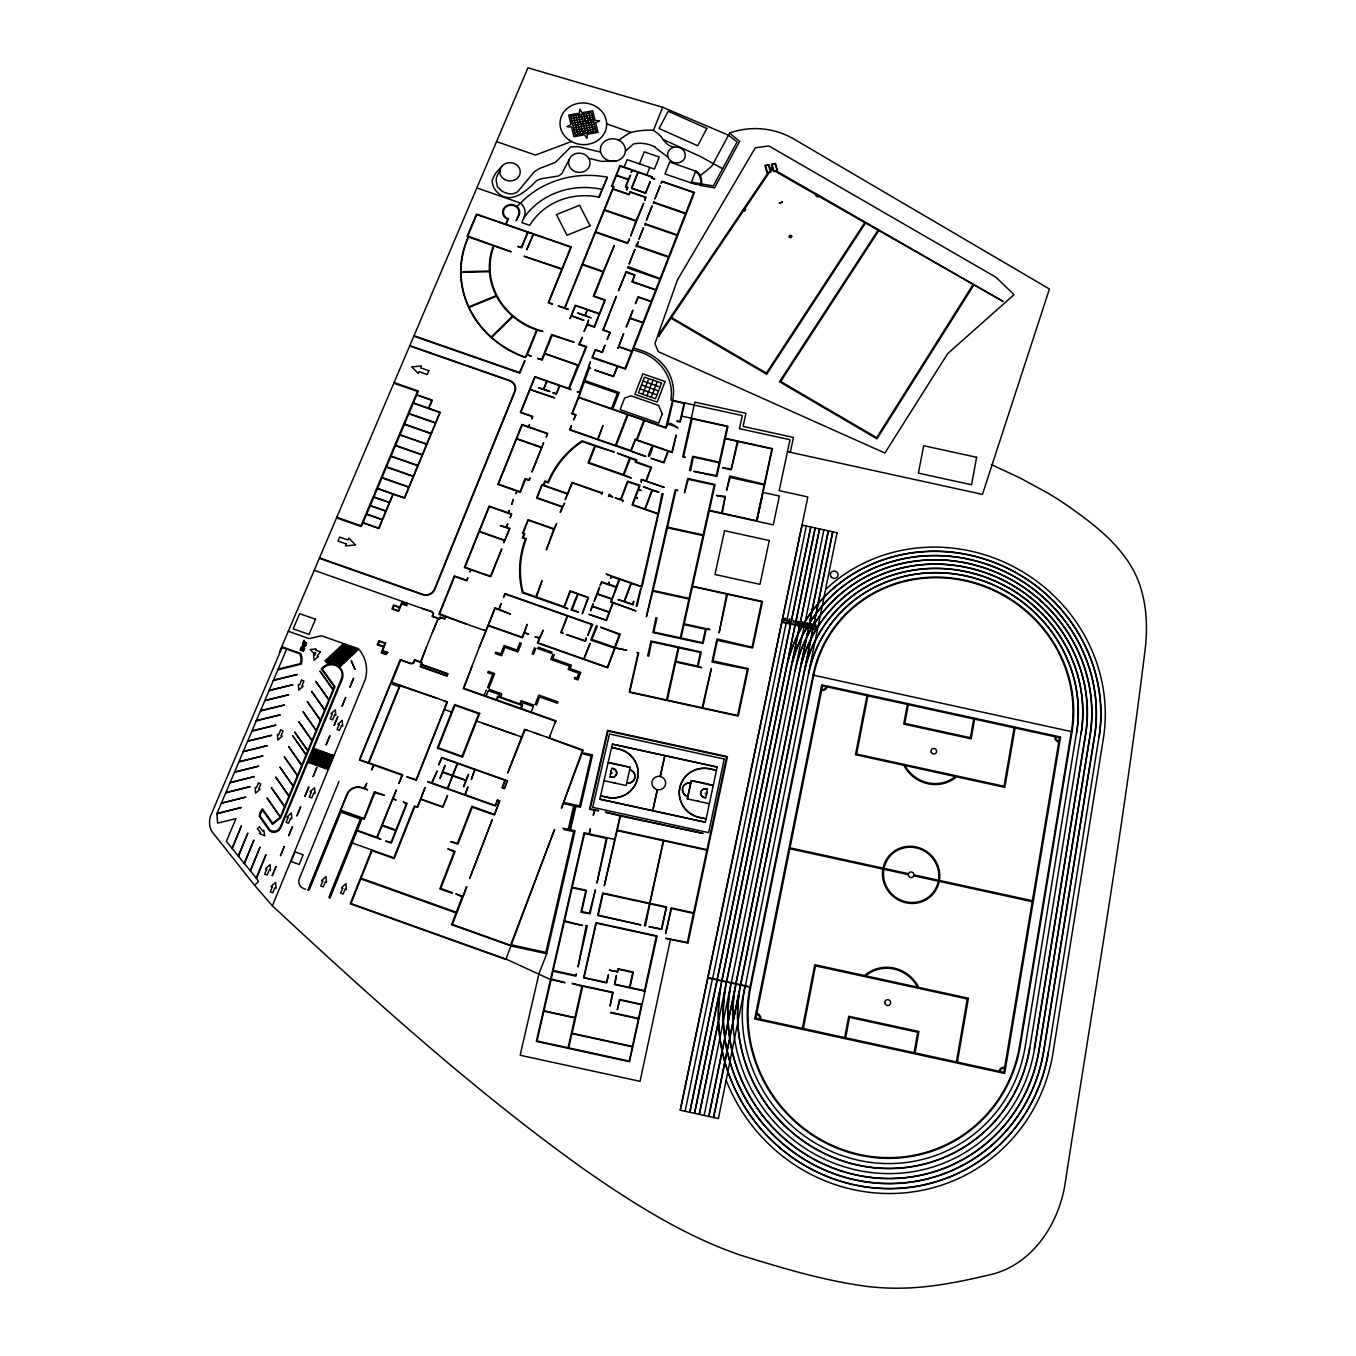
<?xml version="1.0" encoding="UTF-8"?>
<svg xmlns="http://www.w3.org/2000/svg" width="1356" height="1356" viewBox="0 0 1356 1356"><rect width="100%" height="100%" fill="white"/><g stroke="black" fill="none" stroke-linecap="round" stroke-linejoin="round"><path stroke-width="1.5" d="M793.057 622.167C795.091 624.014 792.209 617.692 793.972 621.658M1034.323 1048.747L1085.461 734.664A147.211 139.77 31.8 0 0 992.236 575.368A147.211 139.77 31.8 0 0 818.227 626.438M817.329 629.947L781.887 622.184L707.951 977.608L750.038 986.778L813.041 675.102A133.38 126.617 31.7 0 1 965.133 580.232A133.38 126.617 31.7 0 1 1072.037 731.731L1020.305 1045.696A140.855 136.21 59.1 0 1 859.89 1155.261A140.855 136.21 59.1 0 1 749.97 987.168L707.883 977.981L680.356 1110.259L718.443 1118.547L745.088 986.1A145.923 141.126 59.1 0 0 858.941 1160.363A145.923 141.126 59.1 0 0 1025.17 1046.764L1076.511 732.715A137.99 131.007 31.7 0 0 965.896 576.046A137.99 131.007 31.7 0 0 808.566 674.135M708.713 1116.429L722.104 1050.866M722.206 1050.375L728.087 1022.543A160.55 155.262 59.1 0 0 729.613 1038.221L727.138 1050.392M735.816 983.676L806.328 638.252A151.821 144.143 31.8 0 0 795.125 671.186M808.498 627.642L809.363 623.421A156.448 148.533 31.8 0 0 802.311 636.083M811.702 611.929L809.464 622.913A156.635 148.719 31.8 0 0 802.464 635.354M811.803 611.488L828.262 530.806M708.917 1116.48L722.206 1051.341M722.307 1050.866L724.816 1038.611A165.415 159.974 59.2 0 0 883.197 1183.551A165.415 159.974 59.2 0 0 1043.849 1050.832L1094.597 736.664A156.635 148.719 31.8 0 0 994.846 567.147A156.635 148.719 31.8 0 0 809.752 622.472L811.973 611.573M736.02 983.71L799.599 672.169A147.211 139.77 31.8 0 1 810.685 639.744L740.495 984.693M808.685 627.675L809.634 622.98A156.448 148.533 31.8 0 1 994.541 567.215A156.448 148.533 31.8 0 1 1094.411 736.613L1043.662 1050.781A165.229 159.788 59.2 0 1 882.942 1183.33A165.229 159.788 59.2 0 1 724.935 1038.035A165.415 159.974 59.2 0 1 723.273 1022.119M812.058 611.132L828.448 530.84M713.476 1117.463L724.816 1061.799M724.901 1061.375L727.036 1050.866M732.867 1022.17L729.731 1037.645A160.347 155.076 59.1 0 1 728.257 1021.746L734.46 991.338A155.669 150.55 59.1 0 0 860.738 1170.906A155.669 150.55 59.1 0 0 1034.509 1048.798L1085.648 734.698A147.397 139.956 31.8 0 0 992.541 575.317A147.397 139.956 31.8 0 0 818.329 625.93M740.427 985.083L733.037 1021.373A155.516 150.397 59.1 0 1 735.935 984.1L728.223 1020.932A160.381 155.109 59.1 0 1 731.257 983.083M812.956 628.625L813.651 625.15A151.821 144.143 31.8 0 0 806.667 637.591L801.023 665.186A147.397 139.956 31.8 0 1 810.837 639.032L812.888 628.964L811.159 638.388A147.397 139.956 31.8 0 1 818.058 626.37M815.973 613.793L813.77 624.624A152.025 144.329 31.8 0 0 806.803 636.879L808.617 628.031L806.481 637.523A152.025 144.329 31.8 0 0 796.565 664.101M817.939 604.064L814.041 624.201A152.025 144.329 31.8 0 1 993.694 571.232A152.025 144.329 31.8 0 1 1090.122 735.681L1039.188 1049.815A160.55 155.262 59.1 0 1 883.705 1178.534A160.55 155.262 59.1 0 1 729.697 1038.798L727.24 1050.866M818.024 603.691L832.652 531.772M713.68 1117.514L724.918 1062.223M725.019 1061.799L727.138 1051.341M732.918 1022.949L729.799 1038.221A160.347 155.076 59.1 0 0 883.434 1178.313A160.347 155.076 59.1 0 0 1039.001 1049.764L1089.936 735.647A151.821 144.143 31.8 0 0 993.389 571.283A151.821 144.143 31.8 0 0 813.939 624.709L813.125 628.659M733.071 1022.187L739.173 992.236A150.804 145.838 59.1 0 0 737.698 1022.593M740.681 984.744L804.074 673.152A142.6 135.38 31.7 0 1 815.041 641.252M816.312 613.031L818.193 603.776M818.278 603.403L832.838 531.806M815.041 627.557L815.634 624.591L815.804 626.862A2.119 2.017 20.9 0 1 816.651 626.591M745.359 985.761L837.042 532.739M699.204 1114.361L718.409 1020.848A170.297 164.686 59.2 0 1 720.341 988.626L694.645 1113.361M726.477 981.642L797.633 635.269A161.059 152.923 31.8 0 0 786.158 669.237L721.985 980.659M799.599 625.692L819.482 528.891M699.391 1114.412L718.443 1021.678A170.297 164.686 59.2 0 0 719.85 1037.832A170.093 164.5 59.2 0 0 882.434 1188.348A170.093 164.5 59.2 0 0 1048.341 1051.798M726.392 982.015L718.612 1020.865A170.093 164.5 59.2 0 0 719.968 1037.238M726.663 981.676L790.633 670.22A156.448 148.533 31.8 0 1 801.972 636.761M799.769 625.743L819.668 528.925M704.154 1115.446L731.07 983.049M731.342 982.693L803.972 627.014M804.227 626.709L823.872 529.84M685.119 1111.293L712.358 978.964M712.629 978.625L786.158 623.116M786.412 622.811L806.312 526.009M789.853 621.879L787.802 621.557M689.679 1112.293L717.036 979.981M717.121 979.591L790.616 624.099L717.307 979.642M790.684 623.743L810.702 526.959M689.882 1112.327L717.222 980.032M790.87 623.794L810.871 527.009M694.442 1113.327L721.714 980.998M721.799 980.625L795.074 625.065L787.667 661.931A161.245 153.092 31.8 0 1 797.786 634.523L799.515 626.048L798.108 633.862A161.245 153.092 31.8 0 1 805.159 621.201M795.141 624.726L815.092 527.925M795.328 624.76L815.261 527.959M680.17 1110.208L807.837 496.957L779.192 490.635L790.006 439.734L739.427 428.666L742.308 415.563L670.847 399.952A46.629 43.239 6 0 0 643.947 353.408L633.167 349.662M802.091 525.077L781.971 621.845L817.397 629.591M790.311 452.294L793.463 437.446L743.071 426.411L745.953 413.326L694.865 402.139L682.712 456.904L685.356 457.481L683.594 456.379L692.119 418.818L727.206 426.513L719.307 462.108L692.73 456.277L689.526 470.43L690.611 470.668L693.289 457.108L719.155 462.769L716.307 475.583L693.831 471.38L716.883 476.414L725.24 438.7L737.376 441.361L731.308 468.956L722.562 467.752L731.087 469.922L738.088 441.514L771.903 448.921L756.495 520.67L722.324 513.195L725.274 496.364L716.426 495.449L725.053 497.33L721.612 513.026L709.358 510.348L715.087 484.482L687.712 478.482L684.492 492.72L688.272 479.312L714.222 484.99L703.154 534.908L667.525 527.111M756.817 521.28L763.004 492.431L779.378 496.008L773.259 524.874L709.273 510.754L692.543 586.182L762.479 601.488L752.648 648.032L717.443 640.337L712.985 660.914L748.292 668.627L738.257 716.07L629.235 692.238L638.117 653.168L636.93 652.456L638.659 652.829L629.777 691.916L666.542 699.95L678.136 647.676L651.575 641.863L648.744 656.151L647.643 655.914L651.016 640.998L701.255 651.982L698.154 666.22L701.679 667.728L675.712 662.05L667.288 700.103L702.086 707.713L711.341 668.525L702.815 707.883L737.613 715.476L747.41 669.169L711.985 661.999L716.985 638.947L752.055 647.168L761.665 601.742L727.426 594.25L719.087 632.777L726.697 594.081L692.441 586.606L684.187 623.862L710.002 629.506L706.188 629.404L703.103 643.541L652.914 632.574L655.931 617.692L656.982 617.912L653.812 632.032L680.322 637.829L688.916 599.047L652.965 591.182L646.405 616.709L675.237 489.804L677.898 490.397L675.813 490.635L653.117 590.487L689.085 598.352L703.001 535.586L667.372 527.789M697.73 801.176L699.221 801.498M670.457 939.335L640.049 1081.342L520.145 1055.239L539.01 973.54L546.722 953.76L575.063 830.787L562.91 828.126M705.103 793.277L706.51 793.582M644.405 991.1L656.27 936.25L596.267 923.165L584.046 977.574L606.437 982.456L608.488 974.811L606.708 982.88L583.622 977.846L596.03 922.622L657.135 935.945L629.506 1061.731L536.332 1041.425L584.114 832.77L589.029 833.838L590.182 828.821L589.606 833.957L614.709 839.432M687.458 798.735L691.34 780.785L713.019 785.514L703.239 782.802L691.187 780.564L687.238 798.887L709.154 803.667M756.919 520.755L772.412 448.616L725.324 438.31L728.003 426.259L681.695 416.123M652.626 810.617L657.253 789.633M660.152 776.463L664.728 755.682M617.2 971.862L617.895 968.709L633.32 972.066L629.964 987.473L644.507 990.643M652.829 810.651L657.44 789.684M660.338 776.496L664.915 755.733M568.113 1047.747L581.91 986.371L572.13 983.456L613.048 992.372L610.014 1006.118L612.624 992.66L582.724 986.134M568.656 1047.849L571.859 1033.594L632.371 1046.781L629.286 1061.07L537.044 1040.967L584.521 833.584L606.285 838.347L596.928 883.129L607.166 837.788M582.809 985.795L572.147 1033.255L632.455 1046.425L641.456 1004.745L619.912 1000.05L617.319 1009.678L619.556 999.491L641.913 1004.355M614.132 782.92L615.641 783.243M612.268 773.005L610.861 772.7M640.625 588.572L636.201 605.996L637.032 606.285L641.066 588.673M642.049 586.979L663.101 493.618L661.982 493.669L658.084 513.585L645.236 509.093L652.355 490.313L658.999 492.194L643.303 486.702L651.948 490.16L644.812 508.941L632.642 504.686L635.405 497.432L637.49 498.16L635.54 497.042L638.405 489.55L641.185 490.533L638.557 489.16L640.066 485.194L627.557 481.194L620.573 499.381L615.099 497.906L622.624 500.55L622.607 501.618L623.116 500.279L621.099 499.567L627.879 481.855L639.337 485.872L632.065 504.924L657.982 513.992L641.32 586.809L619.794 579.317L611.268 601.793L635.947 610.929L613.166 602.912L606.488 620.54L588.928 614.353L606.217 619.98L609.081 612.404L592.386 606.522C586.758 620.573 595.725 596.047 592.538 606.115L609.234 611.997L612.743 602.759L610.692 602.047L611.759 599.233L597.301 594.148C586.928 619.234 605.691 570.096 597.454 593.759L611.912 598.827L616.234 587.436L601.81 582.368L600.132 585.504L601.539 581.826L608.285 584.199L609.098 582.08L609.098 584.165L616.2 586.673L618.997 579.317L611.895 576.825L610.488 578.419L611.285 576.317L606.166 574.063L641.405 586.436M684.712 402.969L680.356 422.004L677.254 421.665L676.915 420.716L679.932 421.377L684.068 403.342L673.051 400.935L667.83 423.597C672.423 421.869 679.746 430.7 677.525 427.411L667.694 423.987L666.135 428.106L644.541 420.58L637.117 439.903L671.881 452.04L676.237 435.039L672.22 452.548L668.355 451.243L663.948 462.837L650.88 458.277L663.677 462.311L667.932 451.107L652.982 445.887C649.626 460.735 645.1 459.243 652.575 445.734L635.472 439.768L631.184 450.955L645.948 456.548L569.656 429.903L571.3 425.75L570.232 429.666L597.623 439.225L602.996 425.445L598.03 439.378L615.387 445.446L627.353 414.58L578.656 397.596L572.351 413.529L576.097 414.834L573.571 419.987L575.52 415.072L571.791 413.766L580.08 392.816L577.148 391.782L579.419 392.138L590.487 361.544L588.606 367.493L590.589 368.188L589.351 368.188L578.809 397.223L665.762 427.53L672.627 400.325A46.121 42.765 6.2 0 0 643.947 351.458L633.828 347.95M568.266 829.296L573.69 805.803M569.384 829.55L574.825 806.057M570.52 829.787L575.944 806.295M700.272 183.687L691.357 182.246M701.171 184.602L695.509 184.348L664.965 173.975L669.695 162.042L696.289 171.314A9.695 8.729 8.7 0 1 699.594 174.483L700.543 176.331A14.967 13.475 8.6 0 1 701.289 184.636M550.502 979.524L505.991 959.048L350.95 903.537L360.798 878.874L456.04 912.927L451.514 924.707L510.89 945.946L546.722 953.76M506.313 958.183L554.587 829.431L510.551 945.2L452.429 924.402L466.871 886.807M630.947 583.216L624.133 601.284L617.98 599.589L633.032 604.878L633.862 601.301L632.303 604.166L624.557 601.437L631.371 583.368M527.416 730.291L524.958 730.189L507.653 773.174L524.535 729.274L549.146 738.003L555.519 721.256L463.21 688.594L485.77 630.896L445.7 616.76L444.734 619.133L440.31 617.573L439.632 619.268L438.378 618.828L432.361 632.574M546.807 737.172L582.436 750.546L561.435 808.176L583.233 750.071L549.689 738.189L549.875 736.071M645.931 480.634L650.863 467.684L635.116 462.176L635.828 460.328L630.303 458.396L623.997 474.786L631.269 478.075L588.063 462.972L594.691 445.955L582.165 441.581A97.361 91.869 6.7 0 0 548.4 482.855L545.349 481.787L543.959 485.295L567.605 493.567M646.354 480.77L651.524 467.176L636.066 461.769L636.778 459.921L617.404 453.158L629.608 458.142L623.302 474.549L588.996 462.565L595.386 446.192L614.302 452.073L582.046 440.802A98.107 92.564 6.7 0 0 547.977 481.956L544.909 480.888L543.264 485.041L541.875 484.55L536.552 498.025L562.316 507.059L560.197 512.466L564.621 503.212L562.486 506.669L537.129 497.771L542.146 485.092L567.452 493.957M533.874 732.579L540.349 734.884M646.998 395.766L653.033 380.121M651.236 397.24L657.27 381.595M552.824 654.168L550.773 659.474L569.469 666.067L568.147 669.491L578.842 673.271L577.012 678.068L574.876 677.322L574.351 678.695L577.91 679.949L580.792 672.39L570.096 668.627L571.401 665.203L552.723 658.609L554.248 654.677M531.162 712.053L533.23 706.662M535.061 704.561L538.722 695.052L557.943 701.832L557.418 703.222L539.62 696.933L536.501 705.069M466.498 886.688L462.803 896.333L455.819 893.841L462.193 896.909L456.311 912.232L361.086 878.18L372.069 850.687L394.189 858.585L414.817 806.498L417.529 807.464L420.75 799.328L442.904 807.21L447.531 795.396L442.7 806.769L420.885 799.006L425.089 787.412L417.343 807.023L414.394 805.989L393.85 857.84L352.17 842.957M535.942 648.219L533.552 654.372L532.128 653.863L534.518 647.71M519.856 703.9L521.128 700.611L533.84 705.103M521.297 704.408L522.026 702.51L533.298 706.493M520.602 708.307L521.738 705.357L498.11 697.001L496.974 699.95M521.314 708.561L522.721 704.917L497.669 696.052L496.245 699.696M642.744 394.291L648.778 378.646M514.755 734.545L483.499 723.46M691.068 182.975L695.747 171.026M519.958 642.575L517.026 650.083L504.059 645.507L500.771 653.88L495.788 652.117L495.262 653.49L501.669 655.745L504.94 647.371L517.924 651.948L521.382 643.083M499.11 696.56L499.839 694.662L488.584 690.679M611.471 408.614L617.421 393.325L584.012 381.697M500.534 697.069L501.822 693.78L489.126 689.289M612.81 409.071L619.251 392.545L584.504 380.443M484.194 695.425L486.296 690.051M487.499 687.729L492.703 674.457L487.702 672.695L488.245 671.322L494.669 673.593L488.923 688.238M486.126 696.103L488.228 690.746M617.353 366.239L613.471 376.154L594.708 370.052L613.607 376.629L617.624 366.34M483.617 630.133L486.058 630.15L494.906 607.827L498.822 609.2L501.059 603.573L499.245 609.353L510.398 614.132L495.16 608.369L488.448 625.319L522.162 637.218L527.196 624.319L524.45 632.608L528.704 634.116L524.297 633.015L522.433 637.778L488.296 625.726L479.363 647.083M437.056 698.289L400.139 685.797L368.951 762.784L402.783 774.818L398.867 783.565L401.885 775.107L359.34 759.987L400.156 659.575L411.021 663.423L413.224 663.016L414.546 659.762L420.529 661.881L438.022 618.505L432.072 616.404L433.242 613.522L431.733 611.827L314.236 570.334M467.057 624.302L439.598 613.76L454.633 576.47L466.888 580.792L467.956 578.131M506.025 527.111L507.805 523.823L506.449 527.264M646.812 174.907L649.795 167.432M443.497 700.56L446.971 702.154L416.207 779.598L406.766 776.852L416.326 780.242L447.412 701.95L391.765 682.238L400.732 660.169L410.987 663.796L413.512 663.338L414.767 660.236L421.546 662.898L420.055 666.627L447.073 676.186L448.022 673.763L421.445 664.355L422.14 662.643L420.902 662.203L426.123 648.032M639.439 163.856L644.253 151.838L659.253 157.008L654.473 169.042L627.15 159.635L624.15 167.093M618.658 140.177L628.286 133.702A27.866 24.984 7 0 1 631.065 132.481A66.597 59.986 7.3 0 1 653.456 130.278L662.66 107.277L728.494 135.159L737.088 141.939L713.341 185.908L701.34 183.941M637.795 172.212L631.337 188.365L645.642 193.298L650.253 181.67L645.388 192.806L631.879 188.145L638.201 172.348M371.73 849.941L350.221 903.774L505.822 959.489M508.212 513.314L509.449 510.178L507.975 512.67L489.126 506.042L464.379 567.503L490.719 576.775L501.805 548.926L490.448 576.215L464.972 567.249L489.346 506.686L511.127 514.331L510.178 517.89L511.737 513.975L508.398 512.805M517.229 490.703L515.992 493.804L516.619 491.041L497.822 484.448L521.958 424.462L528.264 426.665L529.535 424.682L528.535 427.208M329.457 897.808L361.51 818.244L340.576 810.786L308.304 890.231M375.222 792.04L364.272 819.244L362.052 818.448L357.272 830.33L376.782 837.279L396.308 789.972L392.969 798.345L396.105 800.091L392.748 798.887L382.307 825.058L395.969 829.923L406.376 803.735L403.224 802.006L407.122 803.396L391.359 843.11L385.697 841.093L391.02 842.364L395.681 830.652L382.019 825.77L377.341 837.483L380.951 839.398L357.052 830.855L330.017 898.011L328.949 896.994L360.34 819.075L340.865 812.125L309.253 889.943L307.965 890.112L346.848 794.413A11.814 11.323 -24 0 1 362.069 787.599L364.12 788.328L366.764 783.327L364.747 788.311L367.561 789.921L361.933 787.921A11.458 10.984 -24 0 0 347.17 794.531L340.797 810.244L363.933 818.499L374.307 791.718L384.443 795.311L374.951 792.718M467.532 577.978L466.617 580.232L454.379 575.927L438.869 614.353L445.276 616.607L444.48 618.573L440.056 617.014L439.412 618.607L432.564 616.2L433.666 613.454L432.123 611.573L421.784 608.319M470.82 569.774L469.956 571.944L471.244 569.927M632.082 170.246L631.184 172.483L632.472 170.381M598.776 197.095L607.352 177.28L599.301 197.196A63.715 57.918 4.7 0 0 529.738 225.333L521.789 222.587L524.145 216.909A13.882 12.526 2.2 0 0 520.518 203.078L476.939 187.959M373.527 765.021L371.527 769.988L374.07 765.225M530.128 389.341L535.061 377.121L546.621 381.138L543.434 389.104C525.264 383.782 564.537 396.545 543.841 389.257L547.027 381.29L559.401 385.596L556.231 393.579L552.824 392.816L556.485 394.104L559.825 385.748L571.079 389.664L569.283 388.613L586.69 346.661L579.707 344.238L582.47 337.288L578.504 344.492L585.809 347.034L578.588 365.188L544.875 353.458L552.18 335.339L574.181 342.305L551.587 334.457L541.722 359.459L537.468 358.408L542.247 360.086L544.756 353.848L577.775 365.34L568.605 388.375L534.806 376.595L520.314 412.495L532.281 416.665L531.84 418.97L532.857 416.428L520.89 412.258L529.976 389.714L554.604 397.867L529.721 389.189M368.205 763.123L399.8 685.085M338.983 781.48L299.337 878.637A8.034 7.678 -32.2 0 0 303.71 888.587L305.727 889.316M991.405 464.6L1020.051 477.973L1048.222 493.313A346.78 333.339 33.2 0 1 1066.325 504.856C1091.444 522.45 1117.158 541.553 1132.565 568.723A100.022 93.123 31.1 0 1 1137.464 578.826C1146.227 600.098 1147.769 623.709 1145.498 646.405C1123.514 826.635 1092.512 1005.677 1064.867 1185.093C1057.866 1226.366 1030.306 1267.029 987.1 1275.403C962.777 1281.2 938.098 1286.064 913.113 1287.708A269.132 260.115 58.9 0 1 893.672 1288.183A279.929 270.641 57.7 0 1 883.79 1287.861A257.115 248.402 60.2 0 1 868.01 1286.556C824.465 1280.878 782.192 1268.063 740.359 1255.131C684.424 1235.892 634.015 1203.942 585.69 1170.431C474.261 1090.919 372.51 998.88 272.387 905.825L365.256 679.475A36.171 34.239 -16.9 0 0 358.645 648.931L321.592 635.811L309.032 638.591L288.303 631.252M402.156 601.386L399.8 607.149L393.596 604.962L391.935 609.014L398.664 611.403L401.715 603.945L406.851 605.759L406.919 603.081M533.162 234.13L526.67 249.86L533.569 234.266M280.251 817.227L334.271 686.831L321.338 668.881A12.102 11.458 -17.1 0 1 342.119 679.492L280.692 827.957A7.187 6.831 -28.5 0 1 269.522 830.855L259.335 816.363A12.814 12.17 -28 0 1 262.454 808.786L272.692 823.312L280.251 817.227L267.03 797.904L280.387 816.871M256.267 878.078L265.996 854.602L256.504 878.383L258.504 881.4L254.623 885.332L272.387 905.825M527.62 232.215L521.399 247.267L517.806 246.453L521.653 247.775L528.026 232.351M250.25 870.671L260.03 847.11L250.487 870.976M238.266 855.958L247.826 833.093L238.52 856.263M505.652 224.181L507.686 219.333A8.594 7.746 2.2 0 1 503.296 209.214A8.594 7.746 2.2 0 1 514.382 205.112A8.594 7.746 2.2 0 1 519.246 215.062L516.161 220.638L518.568 214.824A7.865 7.102 2.2 0 0 513.958 205.654A7.865 7.102 2.2 0 0 503.839 209.739A7.865 7.102 2.2 0 0 508.432 218.909L506.161 224.35M292.879 735.986L306.032 754.987M244.233 863.28L253.894 840.076L244.47 863.569M361.56 526.331L418.258 391.359M232.029 848.28L241.453 825.787L232.266 848.585M282.031 647.507L210.383 816.448A22.052 20.849 -29.1 0 0 211.502 831.025L254.623 885.332M256.504 878.383L226.384 841.347L235.944 818.634L217.621 823.109L216.892 813.786L286.625 649.134M279.353 652.321L527.942 67.8L662.66 107.277M569.13 159.669L562.096 173.161A9.356 8.39 3.9 0 1 561.113 174.161A11.373 10.221 3.9 0 1 557.909 176.077L541.654 178.687A18.323 16.509 3.5 0 0 536.518 180.704C526.399 191.179 509.619 206.57 496.127 191.026A21.798 19.577 2.5 0 1 492.787 184.806L492.177 181.907A9.916 8.916 2.1 0 1 492.33 179.602L495.499 173.483L502.432 165.635M787.463 451.667L982.439 494.381L1049.425 288.998L793.463 138.821A69.461 62.495 11.1 0 0 729.63 133.108L712.425 165.076A57.342 51.24 7.7 0 1 711.137 166.72L705.679 171.381A38.917 35.087 10.1 0 0 702.425 173.839L700.289 175.755M972.811 284.946L876.671 437.666L780.7 381.477L878.705 230.808M973.591 285.387L876.993 438.835L779.463 381.714L877.942 230.367M864.67 222.723L766.377 373.086L671.44 317.49M865.433 223.164L766.699 374.256L670.966 318.185M815.515 627.675L816.414 627.133M818.855 195.45L817.804 197.044L815.99 195.993L817.041 194.4M743.58 210.604L658.508 336.644L660.101 332.695L768.14 172.653L766.988 172.873L764.937 165.466L768.971 164.703L771.022 172.093L769.327 172.415L744.664 208.994M499.906 170.636L496.788 176.551A18.357 16.492 2.5 0 0 496.127 180.229L497.432 186.84L501.754 190.976A21.645 19.425 2.5 0 0 504.551 192.45L508.788 193.755A11.085 9.967 2.3 0 0 511.026 193.891A11.221 10.085 2.3 0 0 517.789 191.603L534.349 171.737L539.366 168.568L555.418 162.347L570.791 146.94L577.876 146.584L600.606 152.109M625.421 151.058L633.133 144.261A10.611 9.509 6.8 0 1 635.303 143.617L637.913 143.346A29.764 26.73 6.9 0 1 655.05 147.007M812.43 624.641L810.803 623.54L811.888 624.336M516.958 206.587L520.518 203.078A91.75 83.445 4.9 0 1 606.861 177.111M512.517 316.168L491.16 337.017A99.547 90.699 3.7 0 1 468.583 237.012M513.026 316.609L491.669 337.458A99.547 90.699 3.7 0 0 525.467 357.238L536.586 329.949A72.563 66.071 3.7 0 1 533.213 328.677A70.19 63.935 3.7 0 1 516.348 319.236A72.563 66.071 3.7 0 1 493.431 245.622M812.515 624.574L812.566 624.523A5.61 5.339 20.1 0 1 811.752 625.082A8.577 8.17 21 0 0 811.295 625.353C812.803 627.014 809.396 627.082 811.464 624.624M469.159 306.727L496.211 295.642M469.447 307.304L496.499 296.218M571.469 141.532L535.501 155.076L496.618 141.651M302.591 646.337L301.269 647.134L303.354 646.609L304.575 648.49L303.981 646.744M304.066 646.439L305.829 645.524L303.541 646.1L302.422 644.405L302.846 645.846M278.166 669.101L300.32 663.643A14.035 13.221 -18.1 0 0 299.676 653.761L281.472 647.321M277.844 669.847L301.218 664.084A15.255 14.357 -18.1 0 0 300.524 653.355L281.743 646.693M221.452 803.006L245.69 797.125L221.316 803.379M217.045 813.43L241.334 807.515L216.892 813.786M234.605 771.954L258.725 766.14L234.452 772.31M230.181 782.429L254.335 776.598L230.028 782.785M225.927 792.48L250.114 786.633L225.774 792.836M247.707 741.037L271.692 735.291L247.555 741.393M243.317 751.41L267.335 745.647L243.165 751.766M238.961 761.665L263.03 755.885L238.809 762.021M264.912 700.408L288.726 694.764L264.759 700.764M260.555 710.663L284.421 705.001L260.42 711.019M256.386 720.528L280.285 714.832L256.233 720.867M252.03 730.833L275.963 725.121L251.877 731.189M273.488 680.136L297.235 674.525L273.336 680.475M269.166 690.34L292.947 684.712L269.03 690.679M574.096 130.21L594.826 126.566M574.656 132.549L595.403 128.888M571.3 118.582L592.013 114.955M571.859 120.904L592.572 117.277M572.418 123.227L593.131 119.599M572.978 125.566L593.708 121.921M573.537 127.888L594.267 124.243M616.065 161.025L601.284 161.347L588.724 158.296M461.82 271.725L489.431 271.031M461.854 272.353L489.465 271.658M699.73 185.297L714.544 187.857L739.664 141.363L729.63 133.108M764.309 484.278L729.765 475.956L726.613 490.279L730.172 477.498L764.157 484.956M801.905 525.043L837.228 532.772M789.938 621.472L788.582 621.184A4.237 4.034 18.4 0 0 790.023 619.014L789.429 618.878A3.898 3.712 18.4 0 1 787.87 621.15M813.041 675.102L1072.037 731.731M612.522 744.275L716.951 767.089M611.81 747.359L618.285 748.783A25.51 24.916 2.3 0 1 637.659 778.53A25.51 24.916 2.3 0 1 607.251 797.413L600.725 795.989M716.29 770.191L709.815 768.767A25.476 24.933 17.9 0 0 679.712 787.717A25.476 24.933 17.9 0 0 699.391 817.532L705.9 818.956M611.759 747.597L619.692 749.326A25.306 24.73 2.3 0 1 637.49 778.497A25.306 24.73 2.3 0 1 608.759 797.514L600.776 795.769M716.239 770.411L708.307 768.683A25.289 24.73 17.9 0 0 679.898 787.751A25.289 24.73 17.9 0 0 697.967 816.99L705.951 818.719M608.369 762.479L630.252 767.242L626.133 785.548L604.2 780.751M608.336 762.648L630.015 767.394M600.013 799.125L705.239 822.092M563.638 829.465L573.673 831.652L545.841 952.353L511.314 944.827M572.232 887.248L586.504 890.367L581.707 911.52L589.368 913.198L595.386 889.909L589.996 913.808L580.944 912.232L585.843 890.689L572.13 887.705M564.554 920.843L582.588 925.521L564.384 921.555M617.268 971.506L609.166 970.116L617.658 971.964L618.251 969.269L632.76 972.422L629.506 987.371L614.963 984.202L616.438 975.337L614.404 984.558L645.185 991.27M553.18 970.455L575.351 975.286L576.436 973.896L575.927 976.167L553.028 971.184M551.248 978.913L565.028 982.693L551.078 979.642M610.709 1012.305L638.506 1018.373M610.607 1012.779L638.422 1018.831M543.942 1010.813L574.893 1017.559M543.875 1011.152L574.825 1017.898M673.983 147.245L670.949 146.295A13.882 12.407 8.1 0 1 666.762 143.685L665.66 142.6A38.121 33.985 8.7 0 1 663.355 139.753L661.525 137.346M806.956 624.184C808.735 619.438 803.854 627.218 806.701 625.302M604.606 209.705L636.083 220.587L643.727 203.163L630.659 236.046L635.845 221.181L604.369 210.316M595.708 231.774L627.286 242.707L629.574 238.758L627.675 243.538L595.47 232.385M643.032 381.07L659.982 386.985M641.524 384.985L658.474 390.901M639.998 388.901L656.982 394.816M414.055 335.729L519.467 372.476L524.874 360.628L519.789 373.137L413.851 336.203M409.851 345.627L509.754 380.477A9.17 8.475 0.3 0 1 515.111 391.392L434.835 589.402A9.475 8.95 -8.2 0 1 422.58 594.708L319.355 558.299M409.681 346L509.602 380.85A8.729 8.068 0.3 0 1 514.687 391.24L434.412 589.25A9.017 8.526 -8.2 0 1 422.75 594.301L319.524 557.892M528.687 426.818L547.756 433.479L546.298 437.174L547.197 433.717L522.213 425.004L498.432 484.109L520.145 491.72L524.992 478.549L528.806 479.888L530.111 477.82L529.077 480.431L525.603 479.21L520.365 492.347L517.043 491.177M394.121 382.561L418.038 390.918M393.85 383.206L417.428 391.443L361.001 525.755L336.813 517.246M416.834 394.766L432.31 400.173L428.903 408.326L440.276 412.292L404.58 498.228L393.24 494.245L378.917 528.552L362.984 522.941M416.699 395.071L431.835 400.376L428.564 408.19L413.411 402.901M516.755 438.581L541.773 447.327M516.585 438.971L541.62 447.717M413.275 403.224L439.802 412.495L435.547 422.75L408.97 413.461M408.834 413.783L435.412 423.072L431.123 433.378L404.529 424.055M404.393 424.377L430.988 433.7L426.699 444.022L400.054 434.683M399.918 435.005L426.564 444.344L422.258 454.701L395.579 445.344M395.444 445.683L422.123 455.023L417.817 465.43L391.087 456.057M390.952 456.379L417.682 465.752L413.343 476.176L386.579 466.786M386.443 467.108L413.207 476.498L408.868 486.957L382.053 477.549M381.917 477.871L408.732 487.296L404.359 497.788L377.51 488.346M377.375 488.685L392.901 494.126L389.46 502.347L373.934 496.889M479.431 531.332L504.771 540.247M479.261 531.738L504.618 540.637M373.798 497.211L389.325 502.669L385.884 510.907L370.341 505.449M370.188 505.771L385.748 511.246L382.307 519.501L366.73 514.026M366.595 514.348L382.172 519.823L378.714 528.111L363.12 522.619M336.542 517.907L361.069 526.552M606.64 123.837L631.065 132.481M538.078 647.134L552.197 652.117M537.552 648.49L551.672 653.473M472.007 666.355L463.871 688.221L556.265 720.934L554.79 723.172M399.173 686.645L390.765 683.661L359.849 759.75L368.34 762.767M444.412 709.527L451.582 712.07M476.668 721.053L521.585 736.969M427.818 781.497L431.615 782.853L437.191 771.005L432.039 783.005L447.361 788.446L452.345 775.785L442.649 772.344C433.428 794.158 451.04 749.529 442.819 771.92L452.514 775.361L457.209 763.377L441.937 757.953L438.7 764.886L441.666 757.377L507.602 780.785L504.534 788.768L502.008 787.87L504.907 780.31L475.092 769.716L471.278 779.497L474.651 769.564L457.633 763.53L452.938 775.513L465.922 780.124C474.719 759.377 457.82 802.277 465.769 780.548L452.768 775.937L447.802 788.599L464.871 794.684L467.922 786.853L465.311 794.836L495.228 805.481L497.364 799.955L499.889 800.854L494.431 815.092L472.278 807.21L457.921 844.212L450.633 841.601L457.497 843.279L471.837 806.278L494.364 814.295L499.449 801.057L497.567 800.379L495.398 806.023L427.649 781.92M451.548 893.096L439.802 888.892L454.158 851.873L447.819 848.822L455.124 851.432L440.768 888.451L452.514 892.655L451.87 893.214M663.169 139.515L700.374 156.499L722.612 168.737M695.475 171.703L695.967 171.975A8.56 7.695 8.7 0 1 698.882 174.755L699.713 176.382A13.204 11.882 8.6 0 1 700.374 183.721M816.6 195.061L775.276 171.28L773.564 171.619L771.496 164.212L775.53 163.449L777.598 170.839L776.48 171.059L1003.152 301.473L818.414 196.112M743.902 208.553L745.715 209.604L744.63 211.214L742.817 210.163M654.897 147.262L668.067 157.279M356.865 648.304L358.306 649.694L357.509 650.422L354.475 647.456M351.797 646.507L356.645 651.253L355.848 651.982L349.407 645.659M346.95 644.795L355.052 652.728L354.255 653.456L344.56 643.947M338.458 666.406L328.983 657.084L328.186 657.813L335.203 664.711M332.949 664.186L327.305 658.626L326.508 659.372L331.305 664.067M329.813 664.152L325.711 660.118L324.915 660.847L328.508 664.389M333.186 689.475L319.948 671.101L333.034 689.814M328.949 699.679L315.711 681.254L328.813 700.018M324.779 709.764L311.524 691.289L324.626 710.12M307.897 750.495L294.608 732.037L307.744 750.851M320.524 720.036L307.27 701.51L320.372 720.375M316.27 730.291L302.998 711.714L316.118 730.63M312.1 740.342L298.829 721.731L311.948 740.698M292.862 735.952L306.185 754.631M301.812 765.174L288.506 746.444L301.676 765.53M297.557 775.446L284.235 756.682L297.405 775.802M293.218 785.904L279.895 767.089L293.082 786.26M289.065 795.955L275.726 777.09L288.913 796.311M284.709 806.481L271.353 787.565L284.557 806.837M588.86 113.09L593.369 131.668M586.267 113.548L590.775 132.125M583.69 113.989L588.199 132.583M581.097 114.446L585.606 133.041M578.504 114.904L582.995 133.498M575.927 115.362L580.402 133.956M573.334 115.819L577.809 134.413M653.372 130.379A40.714 36.51 6.6 0 1 661.677 137.227M523.569 218.282A72.868 66.241 4.7 0 1 601.878 189.399M817.956 626.862A147.211 139.77 31.8 0 0 811.007 639.1L805.481 666.288A142.787 135.566 31.7 0 1 815.176 640.557M805.447 620.743A161.245 153.092 31.8 0 1 995.982 563.062A161.245 153.092 31.8 0 1 1099.072 737.647M805.057 621.726A161.059 152.923 31.8 0 0 797.955 634.591L792.124 663.016A156.635 148.719 31.8 0 1 802.125 636.015M805.345 621.268A161.059 152.923 31.8 0 1 995.677 563.13A161.059 152.923 31.8 0 1 1098.885 737.596L1048.527 1051.849A170.297 164.686 59.2 0 1 882.705 1188.568A170.297 164.686 59.2 0 1 719.934 1038.425M825.753 589.335A165.669 157.296 31.8 0 1 1015.475 567.706A165.669 157.296 31.8 0 1 1103.36 738.579L1053.002 1052.815A174.975 169.212 59.2 0 1 903.537 1192.941A174.975 169.212 59.2 0 1 726.172 1080.359M815.498 639.93A142.787 135.566 31.7 0 1 984.422 576.741A142.787 135.566 31.7 0 1 1081.173 733.732M815.363 640.608A142.6 135.38 31.7 0 1 984.032 576.792A142.6 135.38 31.7 0 1 1080.986 733.681L1029.848 1047.781A150.804 145.838 59.1 0 1 876.891 1168.075A150.804 145.838 59.1 0 1 737.732 1023.373M809.939 667.372A138.176 131.176 31.7 0 1 969.421 576.69A138.176 131.176 31.7 0 1 1076.698 732.749M494.042 245.843A71.902 65.461 3.7 0 0 516.805 318.762A69.512 63.308 3.7 0 0 533.467 328.101A71.902 65.461 3.7 0 0 536.501 329.237L542.925 331.44L537.247 330.135L527.365 354.475L531.315 356.272L527.213 354.848L525.331 357.56A99.903 91.022 3.7 0 1 468.261 236.893M629.676 769.801A6.899 6.746 4.7 0 1 634.744 777.819A6.899 6.746 4.7 0 1 626.709 782.971M629.709 769.615A7.085 6.933 4.7 0 1 634.93 777.852A7.085 6.933 4.7 0 1 626.675 783.158M687.797 796.311A6.899 6.746 15.3 0 1 682.661 788.277A6.899 6.746 15.3 0 1 690.645 783.124M687.746 796.497A7.085 6.933 15.3 0 1 682.475 788.243A7.085 6.933 15.3 0 1 690.679 782.937M723.426 1021.305A165.229 159.788 59.2 0 0 724.85 1037.442L728.053 1021.729A160.55 155.262 59.1 0 1 729.748 990.422M723.392 1020.475A165.229 159.788 59.2 0 1 726.579 982.066M723.24 1021.288A165.415 159.974 59.2 0 1 725.053 989.524M718.578 1020.017A170.093 164.5 59.2 0 1 721.9 981.049M1029.645 1047.73A150.601 145.651 59.1 0 1 876.535 1167.838A150.601 145.651 59.1 0 1 737.884 1022.61M737.85 1021.797A150.601 145.651 59.1 0 1 740.613 985.117M799.192 621.76C796.836 620.573 798.565 622.743 798.379 623.93L796.82 623.574L798.243 622.828L797.125 621.455L799.192 621.76M785.649 620.251C781.378 622.489 786.277 614.658 785.649 620.251M587.334 134.295L586.894 138.414L584.589 134.786L573.91 136.668L571.605 127.091L567.011 126.617L571.012 124.616L568.723 115.074L579.368 113.192L579.809 109.124L582.114 112.718L592.741 110.853L595.064 120.396L599.657 120.87L595.657 122.854L597.996 132.413L587.334 134.295M1060.578 737.02L1004.677 1073.443L754.699 1018.966L821.753 684.814L1060.578 737.02M1071.376 731.579L1019.627 1045.544A140.126 135.515 59.1 0 1 859.823 1154.498A140.126 135.515 59.1 0 1 750.732 986.931L813.702 675.254A132.685 125.972 31.7 0 1 965.014 580.843A132.685 125.972 31.7 0 1 1071.376 731.579M1004.525 1068.359L1003.864 1072.257L1000.033 1071.426A4.051 3.848 60.3 0 1 1004.525 1068.359M1032.238 901.672L1004.677 1067.375A5.051 4.814 60.3 0 0 999.067 1071.206L957.37 1062.121L968.404 998.219L918.741 987.388A35.832 34.646 57.4 0 0 864.416 975.54L814.753 964.709L802.396 1028.357L760.665 1019.254A4.983 4.899 67.1 0 0 756.834 1013.356L789.836 848.754L882.875 869.077A29.154 28.086 43.6 0 0 906.011 902.791A29.154 28.086 43.6 0 0 939.25 881.366L1032.238 901.672M1058.765 742.173L1032.408 900.74L939.42 880.434A29.154 28.086 43.6 0 0 916.249 846.941A29.154 28.086 43.6 0 0 883.061 868.145L790.023 847.839L821.6 690.34A4.712 4.509 23.8 0 0 827.092 686.899L866.976 695.628L855.5 754.733L903.774 765.276A34.273 32.697 34.3 0 0 956.556 776.819L1004.813 787.361L1015.068 728.003L1054.917 736.715A4.763 4.475 37.6 0 0 1058.765 742.173M1059.511 737.715L1058.917 741.291A3.814 3.576 37.6 0 1 1055.849 736.901L1059.511 737.715M967.286 998.965L956.404 1061.918L915.08 1052.9L918.893 1031.509L848.72 1016.22L844.703 1037.577L803.362 1028.56L815.515 965.879L967.286 998.965M1014.152 727.799L1004.05 786.243L856.602 754.038L867.891 695.831L907.401 704.459L903.706 724.087L971.15 738.817L974.659 719.155L1014.152 727.799M917.758 1032.272L914.113 1052.697L845.669 1037.781L849.5 1017.39L917.758 1032.272M973.727 718.968L970.388 737.715L904.808 723.392L908.317 704.662L973.727 718.968M976.625 457.294L971.54 484.753L918.402 473.125L923.69 445.7L976.625 457.294M756.631 1014.322L755.851 1018.203L759.699 1019.051A3.983 3.915 67.1 0 0 756.631 1014.322M822.499 685.899L821.787 689.441A3.763 3.61 23.8 0 0 826.177 686.695L822.499 685.899M801.633 622.15C801.091 627.709 805.464 620.556 801.633 622.15M802.515 622.862L802.311 623.828L802.515 622.862M702.917 833.432L620.455 816.024L617.285 830.092L706.968 849.67L726.596 756.987L607.996 731.087L590.199 808.837L598.674 810.685L594.962 810.447L593.267 815.329L594.403 810.329L589.504 809.261L607.556 730.426L727.46 756.614L687.967 943.149L665.813 938.318L687.322 942.42L693.475 913.368L671.491 908.571L665.61 933.691L671.152 907.91L693.594 912.808L706.849 850.229L663.626 840.788L649.999 903.299L666.593 906.91L661.728 929.453L648.914 926.657L661.491 928.928L666.118 907.401L649.88 903.859L645.473 925.911L644.371 925.673L649.541 903.791L603.013 893.638L598.182 915.114L640.93 924.928L597.623 915.47L602.691 892.977L649.66 903.232L663.287 840.72L617.166 830.652L604.301 885.807L619.997 815.922L605.437 812.159L702.917 833.432M717.171 766.954L705.391 822.312L599.793 799.26L612.37 744.054L717.171 766.954M769.276 540.519L759.987 584.334L714.951 574.486L724.528 530.721L769.276 540.519M724.206 759.038L708.612 832.635L592.708 807.345L609.488 733.986L724.206 759.038M707.035 791.107L706.205 795.904L707.035 791.107M705.73 797.718L704.273 797.599A4.593 4.492 18 0 1 700.73 792.226A4.593 4.492 18 0 1 706.154 788.802L707.527 789.294L706.12 788.989A4.407 4.305 18 0 0 700.916 792.26A4.407 4.305 18 0 0 704.323 797.413L705.73 797.718M700.374 652.541L697.425 666.05L675.881 661.338L678.864 647.829L700.374 652.541M705.459 629.252L702.527 642.676L681.051 637.981L684.034 624.557L705.459 629.252M586.182 925.555L577.995 966.947L587.301 925.792L586.182 925.555M609.827 776.785L611.183 777.276A4.61 4.492 2.2 0 0 616.675 773.869A4.61 4.492 2.2 0 0 613.183 768.496L611.742 768.377L613.149 768.683A4.407 4.305 2.2 0 1 616.488 773.835A4.407 4.305 2.2 0 1 611.234 777.09L609.827 776.785M611.234 770.191L610.336 774.971L611.234 770.191M592.538 754.919L580.47 807.295L564.74 803.854L564.994 802.752L579.588 805.939L591.165 755.767L583.419 754.072L583.673 752.987L592.538 754.919M626.608 650.202L615.031 648.117L607.624 667.83L537.349 643.032L539.196 638.269L534.925 636.761L539.349 637.862L543.197 630.218L537.925 642.778L583.69 658.914L590.08 643.337L584.114 659.067L607.352 667.271L614.556 648.117L590.826 640.134L596.301 625.726L597.369 626.099L591.928 639.354L614.539 647.337L619.302 634.591L600.555 627.218L620.268 634.167L615.2 647.71L626.608 650.202M664.084 487.363L642.151 479.753L641.185 482.278L641.1 479.38L664.084 487.363M677.424 279.963L654.88 343.644L658.372 351.696L884.875 453.023L947.675 353.611L1014.051 294.659L995.914 277.234L768.954 145.973L755.343 147.77L677.424 279.963M662.186 413.817L658.66 423.157L620.133 409.614L624.624 398.054L631.065 395.799L658.643 405.478L662.186 413.817M586.351 637.947L585.284 640.744L566.401 634.557L585.555 641.303L586.351 637.947M591.47 624.472L587.809 635.388L592.758 624.472L505.008 593.572L503.449 597.504L505.263 594.114L567.232 615.946L560.825 632.574L563.215 633.422L561.401 632.32L567.655 616.082L591.47 624.472M665.067 381.545L657.185 402.088L634.896 394.325L642.846 373.815L665.067 381.545M578.402 612.065L571.045 609.929L577.571 593.996L570.351 591.453L564.316 607.098L567.859 608.81L522.382 592.792A98.92 94.039 5.1 0 1 525.399 539.078L522.314 537.993L523.975 533.772L522.585 533.281L527.976 519.687L553.824 528.755L556.655 523.569L546.332 549.943L553.672 529.145L528.23 520.229L523.162 533.044L524.84 533.62L523.28 537.586L526.348 538.654A98.174 93.327 5.1 0 0 523.026 592.25L535.823 596.759L542.078 580.741L536.535 597.013L563.994 606.674L570.079 590.894L588.521 597.386L582.216 613.861L587.945 597.64L578.097 594.182L572.079 609.827L578.402 612.065M609.353 494.381L608.488 496.669L609.268 495.872L612.675 497.059L609.353 494.381M635.218 439.242L630.862 450.548L616.183 445.429L628.031 414.817L643.846 420.326L636.422 439.666L635.218 439.242M505.229 780.429L502.449 787.667L504.33 788.328L507.11 781.107L505.229 780.429M492.194 819.821L469.651 878.485L492.194 819.821M661.491 383.07L655.473 398.715L638.49 392.816L644.541 377.171L661.491 383.07M601.827 493.262C600.962 496.771 603.708 489.669 601.979 492.872L571.995 482.38L565.215 499.686L572.537 483.007L601.827 493.262M631.726 351.374L625.031 368.493L592.572 357.187L595.403 350.018L602.403 352.441L604.946 345.102L602.2 352.051L595.216 349.628L591.979 357.781L625.574 369.103L694.509 192.467L661.898 181.229L661.05 183.365L662.389 181.806L693.696 192.603L685.678 213.146L654.27 202.298C654.609 199.417 652.27 205.298 654.033 202.908L685.441 213.739L677.22 234.808L645.71 223.91C646.049 220.994 643.71 226.927 645.473 224.52L676.983 235.402L668.711 256.606L637.1 245.673C641.642 234.656 633.523 249.572 636.862 246.284L668.474 257.216L660.152 278.556L628.065 266.657L627.557 267.963L659.914 279.166L655.795 289.709L632.405 281.59L634.981 275.048L626.15 271.505L618.539 290.709L626.167 272.302L634.574 275.217L631.947 281.862L655.643 290.082L651.236 301.371L638.1 296.811L635.388 303.71L638.286 297.201L651.134 301.659L642.981 322.508L630.116 318.033L632.862 310.168L626.201 327.118L629.998 318.321L642.88 322.796L631.828 351.085L618.895 346.594L623.641 333.61L617.827 348.424L618.794 346.882L631.726 351.374M478.736 713.798L462.108 756.241L438.225 747.766L455.006 705.391L478.736 713.798M479.685 713.392L462.532 757.14L437.293 748.173L454.582 704.493L479.685 713.392M609.895 332.542L607.166 339.475L610.319 332.373L603.352 329.949L616.353 296.235L602.928 330.135L609.895 332.542M634.879 249.47L629.15 263.911L634.879 249.47M643.507 227.689L639.049 238.944L643.507 227.689M652.067 206.044L646.422 220.316L652.067 206.044M659.982 186.043L654.965 198.722L659.982 186.043M447.361 673.915L446.666 675.644L420.614 666.423L421.309 664.711L447.361 673.915M588.521 320.287L584.063 331.457L587.47 324.762L594.437 327.169L605.251 299.981L594.081 296.1L614.302 245.453L603.234 271.37L582.639 264.234L612.912 189.128L629.218 194.756L630.252 192.213L645.303 197.4L644.795 200.485L646.066 197.264L629.981 191.721L628.964 194.264L613.048 188.772L613.929 186.603L612.166 185.992L616.37 175.568L628.286 179.687L625.387 186.908L627.387 187.586L626.421 189.993L627.93 187.365L625.93 186.687L630.574 175.144L628.438 179.331L616.505 175.212L620.167 166.127L651.677 176.992L651.287 177.975L654.609 179.128L651.829 177.755L652.219 176.772L619.912 165.635L611.624 186.213L613.387 186.823L564.537 307.965C544.909 301.473 579.165 313.406 564.944 308.1L582.402 264.81L602.996 271.946L593.284 296.252L604.691 300.201L599.369 313.592L575.283 305.219L569.893 318.643L571.418 315.999L583.928 320.338L571.571 315.626L575.537 305.727L587.131 309.761L584.894 315.389C560.333 306.931 606.827 323.948 585.3 315.541L587.538 309.897L599.233 313.948L594.182 326.66L587.385 324.304L588.521 320.287M509.364 528.738L503.754 542.807L509.941 528.484L500.262 525.552L509.364 528.738M543.57 442.819L532.027 471.82L543.57 442.819M513.229 499.533L511.805 504.279L513.229 499.533M342.661 888.18L340.661 893.163L343.153 894.045L345.153 889.061L346.407 889.519L345.899 883.637L341.407 887.722L342.661 888.18M322.745 881.044L320.728 886.027L323.22 886.926L325.237 881.942L326.491 882.383L325.999 876.518L321.491 880.603L322.745 881.044M561.757 269.319L548.214 302.71L552.553 304.219L548.756 302.473L571.317 246.928L476.481 214.078L467.023 236.469L511.28 251.809L467.769 236.063L476.837 214.621L570.757 247.148L561.994 268.742L524.043 256.233L561.757 269.319M387.019 652.778L385.85 653.931L381.833 652.507L382.392 651.134L387.019 652.778M406.783 604.403L401.918 603.437L402.478 602.081L406.783 604.403M387.765 652.439L385.901 654.524L381.087 652.829L383.477 646.998L377.239 644.795L378.934 640.693L385.68 643.083L382.595 650.609L387.765 652.439M331.678 754.834L325.949 768.784L324.931 768.428L330.661 754.478L331.678 754.834M332.729 755.207L326.999 769.157L328.016 769.53L333.746 755.58L332.729 755.207M379.256 641.388L377.985 644.473L383.68 646.49L384.935 643.405L379.256 641.388M393.918 605.657L392.664 608.708L398.342 610.709L399.579 607.658L393.918 605.657M294.998 851.856L291.031 861.518L299.235 864.45L303.185 854.772L294.998 851.856M341.441 678.847L280.217 827.228A6.611 6.288 -28.5 0 1 269.929 829.906L260.216 816.278A11.78 11.187 -27.9 0 1 262.488 810.074L272.539 824.363L280.726 817.736L334.983 686.746L322.338 669.084A11.136 10.543 -17.1 0 1 341.441 678.847M319.44 750.478L313.694 764.428L312.677 764.055L318.423 750.122L319.44 750.478M334.627 715.019L332.661 719.765L330.22 718.9L332.186 714.137L330.966 713.714L335.373 709.832L335.847 715.443L334.627 715.019M320.491 750.851L314.745 764.801L315.762 765.157L321.508 751.224L320.491 750.851M322.253 751.478L316.507 765.428L317.524 765.784L323.27 751.851L322.253 751.478M276.014 866.535L272.251 875.671L276.014 866.535M284.268 846.517L280.523 855.602L284.268 846.517M292.472 826.618L288.743 835.652L292.472 826.618M300.625 806.837L296.913 815.804L300.625 806.837M308.727 787.158L305.049 796.074L308.727 787.158M316.796 767.581L313.134 776.463L316.796 767.581M329.83 735.918L326.203 744.732L329.83 735.918M337.78 716.646L334.169 725.392L337.78 716.646M345.678 697.459L342.102 706.154L345.678 697.459M353.543 678.373L349.984 687.034L353.543 678.373M324.321 752.224L318.575 766.157L319.592 766.53L325.338 752.58L324.321 752.224M326.474 752.987L320.745 766.937L321.762 767.293L327.491 753.343L326.474 752.987M272.319 886.926L270.268 891.926L272.759 892.824L274.827 887.824L276.065 888.265L275.624 882.383L271.064 886.485L272.319 886.926M311.304 792.141L309.304 797.006L311.778 797.887L313.778 793.023L315.016 793.463L314.541 787.717L310.083 791.701L311.304 792.141M339.034 724.765L337.068 729.528L339.509 730.392L341.475 725.63L342.695 726.07L342.204 720.426L337.797 724.324L339.034 724.765M328.542 753.716L322.813 767.665L323.83 768.038L329.559 754.089L328.542 753.716M314.202 748.614L308.439 762.547L309.456 762.92L315.219 748.987L314.202 748.614M266.725 869.213L264.657 874.179L267.166 875.078L269.217 870.094L270.454 870.552L270.014 864.687L265.471 868.755L266.725 869.213M288.116 817.431L286.082 822.329L288.574 823.211L290.591 818.312L291.828 818.753L291.37 812.973L286.879 816.99L288.116 817.431M316.27 749.36L310.507 763.292L311.524 763.648L317.287 749.715L316.27 749.36M320.389 651.812L317.219 656.067L318.44 656.49L314.05 660.321L313.575 654.779L314.795 655.202L315.779 652.863L314.558 652.439L314.067 653.609L310.202 649.541L316.033 648.931L315.541 650.1L320.389 651.812M428.835 370.73L427.259 374.493L419.106 371.646L418.309 373.527L411.732 366.917L421.479 366.001L420.682 367.883L428.835 370.73M258.403 783.022L256.352 787.887L255.131 787.446L255.555 793.192L260.064 789.209L258.827 788.768L260.861 783.904L258.403 783.022M280.624 730.037L278.624 734.816L277.387 734.376L277.827 740.037L282.302 736.122L281.065 735.681L283.082 730.901L280.624 730.037M301.541 680.17L299.557 684.899L298.337 684.458L298.795 690.051L303.202 686.187L301.998 685.763L303.964 681.034L301.541 680.17M301.066 647.643L300.083 649.965L303.456 651.151L304.473 648.744L303.252 650.592L302.083 650.168L302.829 648.405L300.659 649.66L301.066 647.643M302.829 643.456L306.015 645.083L302.829 643.456M304.117 640.371L303.049 642.93L303.88 641.998L306.863 643.066L304.066 641.574L304.117 640.371M346.339 543.993L345.509 545.976L355.543 544.942L348.848 538.044L348.017 540.027L339.661 537.078L337.983 541.044L346.339 543.993M315.44 619.234L309.049 634.439L293.218 628.828L299.642 613.658L315.44 619.234M706.815 128.464L697.747 145.77L659.084 128.481L668.254 111.243L706.815 128.464M791.768 236.232L790.701 237.842L788.87 236.791L789.955 235.181L791.768 236.232M771.242 168.042L770.784 169.992L772.649 169.636L771.242 168.042M340.966 665.813L340.186 666.542L329.796 656.338L330.576 655.609L340.966 665.813M342.339 664.542L341.543 665.271L331.152 655.067L331.949 654.338L342.339 664.542M343.932 663.05L343.153 663.796L332.762 653.592L333.542 652.846L343.932 663.05M345.611 661.508L344.814 662.236L334.424 652.033L335.22 651.304L345.611 661.508M347.204 660.016L346.407 660.762L336.017 650.558L336.813 649.829L347.204 660.016M348.831 658.508L348.051 659.236L337.661 649.032L338.441 648.304L348.831 658.508M350.424 657.016L349.645 657.745L339.254 647.558L340.034 646.829L350.424 657.016M352.102 655.473L351.306 656.202L340.915 646.015L341.712 645.287L352.102 655.473M353.679 653.982L352.899 654.728L342.509 644.541L343.305 643.812L353.679 653.982M259.471 826.94L257.301 828.584L260.522 832.652L259.437 833.465L264.793 835.872L263.742 830.16L262.674 830.991L259.471 826.94M351.272 660.796L354.899 669.203L351.272 660.796M590.097 225.876L566.961 235.283L556.485 214.587L579.571 205.248L590.097 225.876M782.31 202.01L779.446 203.298L782.31 202.01M768.581 165.11L765.496 165.686L767.377 172.466L770.462 171.89L768.581 165.11M775.14 163.839L772.056 164.432L773.954 171.212L777.039 170.619L775.14 163.839M595.962 131.21L575.215 134.871L570.74 116.26L591.436 112.633L595.962 131.21M955.387 776.547L904.961 765.53A33.324 31.781 34.3 0 0 955.387 776.547M908.452 873.688L883.993 868.348A28.171 27.154 43.6 0 1 916.08 847.856A28.171 27.154 43.6 0 1 938.471 880.23L914.012 874.891A2.915 2.814 43.6 0 0 908.452 873.688M908.283 874.62L883.824 869.281A28.171 27.154 43.6 0 0 906.181 901.859A28.171 27.154 43.6 0 0 938.318 881.163L913.842 875.823A2.915 2.814 43.6 0 1 908.283 874.62M917.537 987.134L865.637 975.812A34.832 33.68 57.4 0 1 917.537 987.134M831.143 576.842A3.898 3.678 20.1 0 0 837.805 576.3A3.898 3.678 20.1 0 0 833.787 571.029A3.898 3.678 20.1 0 0 831.143 576.842M670.627 160.805A8.865 7.95 8.2 0 0 685.136 156.737A8.865 7.95 8.2 0 0 673.593 147.346A8.865 7.95 8.2 0 0 670.627 160.805M605.386 158.923A12.56 11.255 6 0 0 625.353 151.652A12.56 11.255 6 0 0 607.946 139.6A12.56 11.255 6 0 0 605.386 158.923M572.774 170.263A10.712 9.611 4.8 0 0 589.945 164.246A10.712 9.611 4.8 0 0 575.283 153.787A10.712 9.611 4.8 0 0 572.774 170.263M504.568 179.484A10.204 9.153 2.4 0 0 520.229 172.263A10.204 9.153 2.4 0 0 505.313 163.635A10.204 9.153 2.4 0 0 504.568 179.484M569.096 140.041A23.34 20.815 5.1 0 0 606.454 126.972A23.34 20.815 5.1 0 0 574.452 104.378A23.34 20.815 5.1 0 0 569.096 140.041M654.372 788.209A6.899 6.746 9.9 0 0 665.593 784.293A6.899 6.746 9.9 0 0 656.44 776.7A6.899 6.746 9.9 0 0 654.372 788.209M931.267 752.275A2.865 2.729 34.3 0 0 936.132 752.868A2.865 2.729 34.3 0 0 934.03 748.444A2.865 2.729 34.3 0 0 931.267 752.275M884.79 1002.542A2.983 2.881 57.4 0 0 889.18 1005.203A2.983 2.881 57.4 0 0 889.146 1000.084A2.983 2.881 57.4 0 0 884.79 1002.542"/></g></svg>
